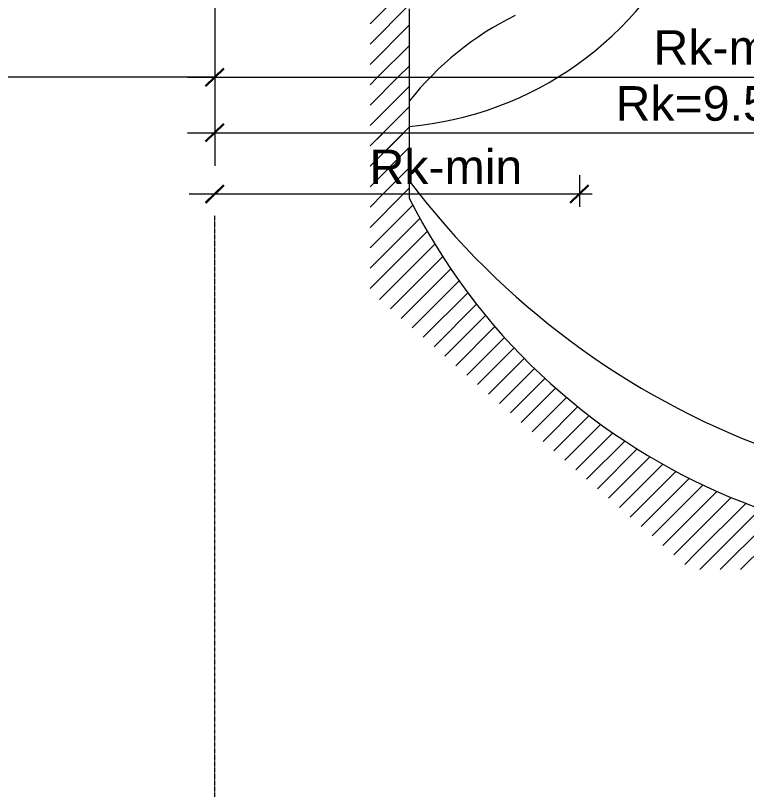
# Model space of a CAD drawing. Header units: millimetres. Extents: x -36433 to 17091, y -3786 to 28324.
# Drawn here: x -27724 to -20655, y 12245 to 19725 of the extents above; entities that cross this region are included whole.
import ezdxf

# ---------------------------------------------------------------- set-up
doc = ezdxf.new("R2010")
doc.units = ezdxf.units.MM
doc.linetypes.add('HIDDEN2', pattern=[0.1875, 0.125, -0.0625])
doc.styles.get("Standard").update_dxf_attribs({"font": 'arial.ttf'})
pattern_1 = [(45, (-81853.27, -162104.54), (-98.40773, 98.40773), [])]

msp = doc.modelspace()

# ---------------------------------------------------------------- hatches: boundary and pattern name
at = {"linetype": 'Continuous', "lineweight": 5}
h = msp.add_hatch(dxfattribs=at)
h.set_pattern_fill('ANSI31', color=256, scale=1113.356419, angle=360, style=0)
h.set_pattern_definition(pattern_1)
h.paths.add_polyline_path([(-23916.2, 19787.8, 0.414214), (-24138.8, 20010.4), (-24294.7, 20010.4), (-24294.7, 19127), (-23916.2, 19127)])
h = msp.add_hatch(dxfattribs=at)
h.set_pattern_fill('ANSI31', color=256, scale=1113.356419, angle=360, style=0)
h.set_pattern_definition(pattern_1)
h.paths.add_polyline_path([(-23916.2, 18897.1), (-23916.2, 19127), (-24294.7, 19127), (-24294.7, 18592), (-23916.2, 18592)])
h.paths.add_polyline_path([(-23916.2, 18592), (-24294.7, 18592), (-24294.7, 17999.7), (-23916.2, 17999.7)])
h.paths.add_polyline_path([(-24384.2, 18512.2), (-22839.9, 18512.2), (-22839.9, 17985.8), (-24384.2, 17985.8)], flags=9)
h = msp.add_hatch(dxfattribs=at)
h.set_pattern_fill('ANSI31', color=256, scale=1113.356419, angle=360, style=0)
h.set_pattern_definition(pattern_1)
h.paths.add_polyline_path([(-23916.2, 18592), (-24294.7, 18592), (-24294.7, 17999.7), (-23916.2, 17999.7)])
h.paths.add_polyline_path([(-24384.2, 18512.2), (-22839.9, 18512.2), (-22839.9, 17985.8), (-24384.2, 17985.8)], flags=9)
h = msp.add_hatch(dxfattribs=at)
h.set_pattern_fill('ANSI31', color=256, scale=1113.356419, angle=360, style=0)
h.set_pattern_definition(pattern_1)
h.paths.add_polyline_path([(-23916.2, 17959.6), (-23916.2, 17999.7), (-24294.7, 17999.7), (-24294.7, 17059.3), (-23428.4, 16307.9), (-23055.3, 16681, -0.063504)])
h = msp.add_hatch(dxfattribs=at)
h.set_pattern_fill('ANSI31', color=256, scale=1113.356419, angle=360, style=0)
h.set_pattern_definition(pattern_1)
h.paths.add_polyline_path([(-23916.2, 17959.6), (-23916.2, 17999.7), (-24294.7, 17999.7), (-24294.7, 17581.1)])
h = msp.add_hatch(dxfattribs=at)
h.set_pattern_fill('ANSI31', color=256, scale=1113.356419, angle=360, style=0)
h.set_pattern_definition(pattern_1)
h.paths.add_polyline_path([(-23055.3, 16681), (-23428.4, 16307.9), (-22311.9, 15339.7), (-22015.6, 15739.1, -0.057757)])
h = msp.add_hatch(dxfattribs=at)
h.set_pattern_fill('ANSI31', color=256, scale=1113.356419, angle=360, style=0)
h.set_pattern_definition(pattern_1)
h.paths.add_polyline_path([(-22015.6, 15739.1), (-22311.9, 15339.7), (-21212.2, 14385.8), (-20876.8, 15097.4, -0.053792)])
h = msp.add_hatch(dxfattribs=at)
h.set_pattern_fill('ANSI31', color=256, scale=1113.356419, angle=360, style=0)
h.set_pattern_definition(pattern_1)
h.paths.add_polyline_path([(-20269, 14873.8, -0.026592), (-20876.8, 15097.4), (-21212.2, 14385.8), (-21194.6, 14370.6), (-20325.2, 14370.6)])

# ---------------------------------------------------------------- linework, layer by layer
for p, q in [((-23916.2, 19787.8), (-23916.2, 18897.1)), ((-25797.1, 19127), (-33608.5, 19127)), ((-23916.2, 18897.1), (-23916.2, 17959.6)), ((-22271.1, 18180), (-22271.1, 17876.5))]:
    msp.add_line(p, q, dxfattribs=at)
for points in [[(-25797.1, 21061.5), (-25797.1, 18272.7)], [(-26060.1, 19127), (-14785.1, 19127)], [(-26060.5, 18592), (-16045, 18592)], [(-26042.9, 17999.7), (-22148.9, 17999.7)]]:
    msp.add_lwpolyline(points, dxfattribs=at)
at = {"linetype": 'Continuous', "lineweight": 30}
for points in [[(-25884.6, 19042.2), (-25708.9, 19212.5)], [(-25884.6, 19042.2), (-25708.9, 19212.5)], [(-25885, 18507.2), (-25709.2, 18677.5)], [(-25884.6, 18507.5), (-25708.9, 18677.8)], [(-25884.6, 17914.6), (-25708.9, 18084.9)], [(-25884.3, 17914.9), (-25708.5, 18085.2)], [(-22359, 17914.6), (-22183.2, 18084.9)]]:
    msp.add_lwpolyline(points, dxfattribs=at)
at = {"linetype": 'HIDDEN2', "lineweight": 5}
msp.add_lwpolyline([(-25797.1, -626.7), (-25797.1, 17791)], dxfattribs=at)
at = {"linetype": 'Continuous', "lineweight": 5}
for centre, radius, start, end in [((-24203.8, 21934.9), 3294.6, 275.00839, 37.14448), ((-21584, 17057), 2970.6, 116.10632, 141.72607), ((-17744.3, 22784.1), 7732.3, 217.04295, 281.94118), ((-18472.3, 20695.5), 6092.7, 206.68192, 285.80292)]:
    msp.add_arc(centre, radius, start, end, dxfattribs=at)

# ---------------------------------------------------------------- texts
at = {"linetype": 'Continuous', "lineweight": 5, "char_height": 334.01, "attachment_point": 1}
for s, insert, width in [('Rk-max', (-21554.5, 19582.2), 1678.957), ('Rk=9.5m', (-21921.4, 19041.7), 1910.734), ('Rk-min', (-24300.7, 18428.7), 1545.949)]:
    msp.add_mtext(s, dxfattribs=dict(at, insert=insert, width=width))

doc.saveas('drawing.dxf')
